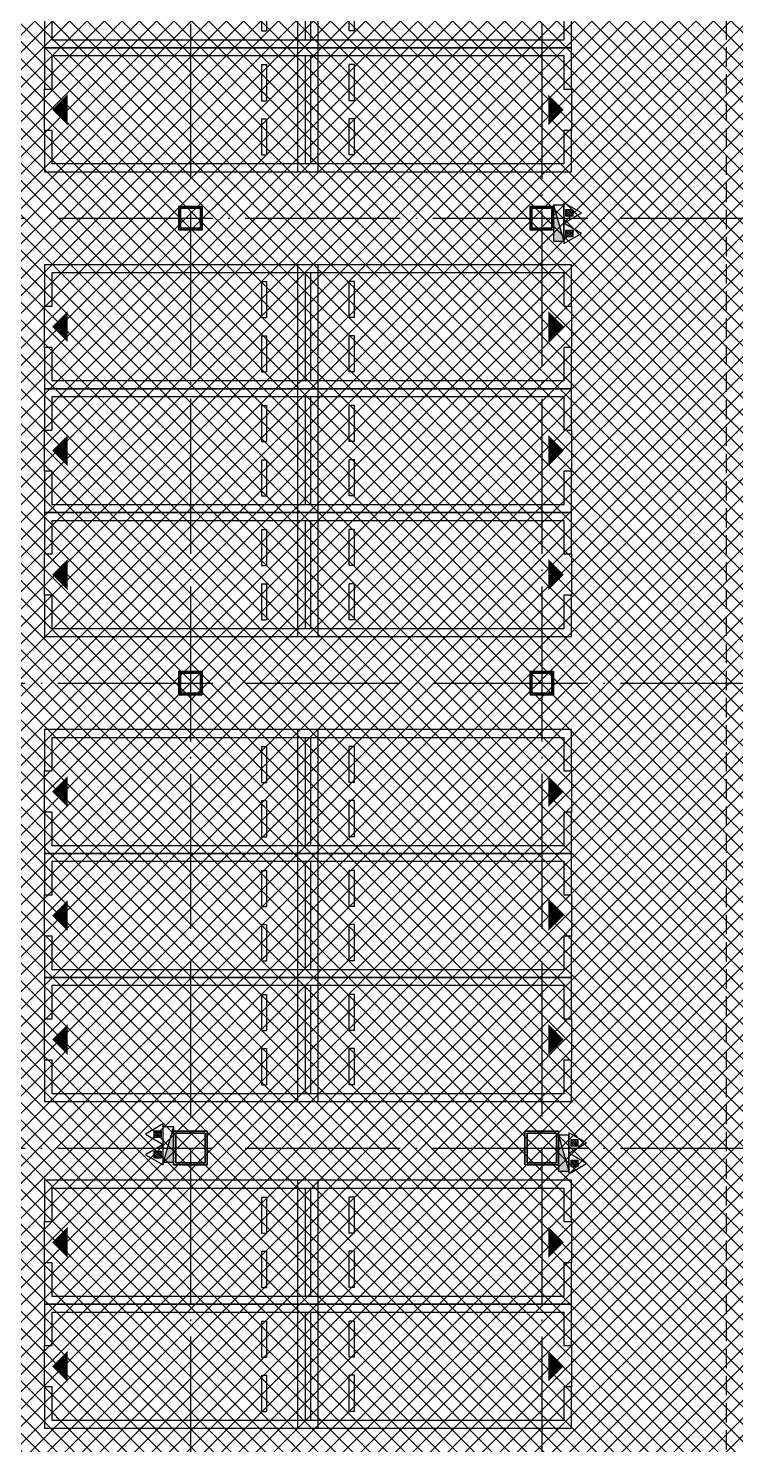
# Model space of a CAD drawing. Extents: x -473190 to 2138458, y -81875 to 2633646.
# Drawn here: x -30435 to -16745, y -30932 to -3513 of the extents above; entities that cross this region are included whole.
import ezdxf

# ---------------------------------------------------------------- set-up
doc = ezdxf.new("R2010")
doc.units = 0
doc.header["$LTSCALE"] = 1000
for name, pattern in [('__DASH', [0.35, 0.25, -0.1]), ('DASH', [0.35, 0.25, -0.1]), ('DOTE', [2.42, 2, -0.2, 0.02, -0.2])]:
    doc.linetypes.add(name, pattern=pattern)
for name, color, linetype in [('00-停车位', 67, 'Continuous'), ('DOTE', 1, 'DOTE'), ('W-EQUIP_消火栓', 7, 'Continuous'), ('W-EQUIP_灭火器', 7, 'Continuous'), ('索引线', 252, 'Continuous'), ('车行线', 4, 'Continuous'), ('雨棚投影', 147, 'Continuous')]:
    doc.layers.add(name, color=color, linetype=linetype)
doc.layers.add('钢柱', color=51, linetype='Continuous', lineweight=35)

# ---------------------------------------------------------------- blocks, each defined once
blk = doc.blocks.new('车位2400x5300')
at = {"layer": '00-停车位', "color": 251}
for p, q in [((-875, -1000), (-175, -1000)), ((-875, -1100), (-875, -1000)), ((-175, -1100), (-175, -1000)), ((175, -1000), (875, -1000)), ((175, -1100), (175, -1000)), ((875, -1100), (875, -1000)), ((-875, -1100), (-175, -1100)), ((175, -1100), (875, -1100)), ((400, -5300), (-400, -5300))]:
    blk.add_line(p, q, dxfattribs=at)
blk.add_lwpolyline([(400, -5150), (400, -5300), (1200, -5300), (1200, 0), (-1200, 0), (-1200, -5300), (-400, -5300), (-400, -5150), (-1050, -5150), (-1050, -150), (1050, -150), (1050, -5150), (400, -5150)], dxfattribs=at)
blk.add_lwpolyline([(0, -5150, 0, 600, 0), (0, -4850, 600, 600, 0)], format="xyseb", dxfattribs=at)
blk = doc.blocks.new('A$C796A13F6')
at = {"layer": '车行线', "linetype": '__DASH', "ltscale": 1.5}
blk.add_lwpolyline([(-85525, -198550), (-85525, -128288)], dxfattribs=at)
blk = doc.blocks.new('A$C00330F2E')
at = {"layer": '钢柱', "color": 4, "lineweight": 35}
for points in [[(27075, -162100), (26625, -162100), (26625, -162550), (27075, -162550)], [(27045, -162520), (26655, -162520), (26655, -162130), (27045, -162130)], [(33875, -162100), (33425, -162100), (33425, -162550), (33875, -162550)], [(33845, -162520), (33455, -162520), (33455, -162130), (33845, -162130)], [(27075, -171100), (26625, -171100), (26625, -171550), (27075, -171550)], [(27045, -171520), (26655, -171520), (26655, -171130), (27045, -171130)], [(33875, -171100), (33425, -171100), (33425, -171550), (33875, -171550)], [(33845, -171520), (33455, -171520), (33455, -171130), (33845, -171130)], [(27175, -180000), (26525, -180000), (26525, -180650), (27175, -180650)], [(27135, -180610), (26565, -180610), (26565, -180040), (27135, -180040)], [(33975, -180000), (33325, -180000), (33325, -180650), (33975, -180650)], [(33935, -180610), (33365, -180610), (33365, -180040), (33935, -180040)]]:
    blk.add_lwpolyline(points, close=True, dxfattribs=at)
blk = doc.blocks.new('A$C4F5A101F')
at = {"layer": 'DOTE', "color": 16, "linetype": 'DOTE', "ltscale": 1.5}
for p, q in [((-229939.7, 16373.7), (-229939.7, -213765.2)), ((-223139.7, 16373.7), (-223139.7, -213765.2)), ((-297848.4, -165257.4), (-173939.7, -165257.4)), ((-297848.4, -174257.4), (-173939.7, -174257.4)), ((-297848.4, -183257.4), (-173939.7, -183257.4))]:
    blk.add_line(p, q, dxfattribs=at)
blk = doc.blocks.new('$TwtSys$00000434')
for p, q in [((-0.5, 0.5), (-0.5, -0.5)), ((-0.5, -0.5), (0.5, 0.5)), ((0.5, 0.5), (-0.5, 0.5)), ((0.5, -0.5), (0.5, 0.5)), ((-0.5, -0.5), (0.5, -0.5))]:
    blk.add_line(p, q)
blk.add_solid([(0.5, -0.5), (0.5, 0.5), (-0.5, -0.5)])
blk = doc.blocks.new('$TwtSys$00000546')
h = blk.add_hatch()
h.set_pattern_fill('ANSI31', color=256, scale=200, style=0)
h.set_pattern_definition([(45, (-38543.802, -6670.83), (-17.67767, 17.67767), [])])
h.paths.add_polyline_path([(-65, 174), (65, 174), (65, 44), (-65, 44)])
for points in [[(0, 344), (-198, 0), (198, 0)], [(-65, 174), (65, 174), (65, 44), (-65, 44)]]:
    blk.add_lwpolyline(points, close=True)
blk = doc.blocks.new('zzzzzzzzzzzzzzzz')
blk.add_blockref('A$C00330F2E', (-72059, -174935))
blk = doc.blocks.new('ADFASDF')
h = blk.add_hatch()
h.set_pattern_fill('ANSI37', color=8, scale=150)
h.set_pattern_definition([(45, (0, 0), (-168.3798, 168.3798), []), (135, (0, 0), (-168.3798, -168.3798), [])])
h.paths.add_polyline_path([(521397, 239186), (521397, 224886), (539697, 224886), (539697, 169261), (524947, 169261), (524947, 171211), (527822, 171211), (527922, 176611), (501318, 176611), (501125, 109884), (530547, 109887), (530547, 107449), (538188, 100503), (536147, 98236), (540086, 94690), (517812, 69953), (517812, 59790), (482108, 20136), (405247, 20136), (405247, 26086), (391997, 40436), (391997, 64736), (399997, 64738), (399997, 239186), (409022, 239186)])

msp = doc.modelspace()

# ---------------------------------------------------------------- block references
for name, p in [('ADFASDF', (-477545, -71625.7)), ('A$C796A13F6', (68602.3, 158598.1)), ('A$C00330F2E', (-54147.7, 155135.6))]:
    msp.add_blockref(name, p)
at = {"layer": '00-停车位'}
for p, rotation in [((-24822.7, -2689.4), 270), ((-25222.7, -2689.4), 90), ((-24822.7, -5089.4), 270), ((-25222.7, -5089.4), 90), ((-24822.7, -9289.4), 270), ((-25222.7, -9289.4), 90), ((-24822.7, -11689.4), 270), ((-25222.7, -11689.4), 90), ((-24822.7, -14089.4), 270), ((-25222.7, -14089.4), 90), ((-24822.7, -18289.4), 270), ((-25222.7, -18289.4), 90), ((-24822.7, -20689.4), 270), ((-25222.7, -20689.4), 90), ((-24822.7, -23089.4), 270), ((-25222.7, -23089.4), 90), ((-24822.7, -27014.4), 270), ((-25222.7, -27014.4), 90), ((-24822.7, -29414.4), 270), ((-25222.7, -29414.4), 90)]:
    msp.add_blockref('车位2400x5300', p, dxfattribs=dict(at, rotation=rotation))
at = {"layer": 'W-EQUIP_消火栓', "yscale": 200, "zscale": 700}
for p, xscale, rotation in [((-20172.7, -7284.9), 700, 270), ((-27722.7, -25119.8), -700, 90), ((-20072.7, -25289.8), 700, 270)]:
    msp.add_blockref('$TwtSys$00000434', p, dxfattribs=dict(at, xscale=xscale, rotation=rotation))
at = {"layer": 'W-EQUIP_灭火器'}
for p, rotation in [((-20072.7, -7086.5), 270), ((-20072.7, -7483.3), 270), ((-27822.7, -24921.4), 90), ((-19972.7, -25091.4), 270), ((-27822.7, -25318.2), 90), ((-19972.7, -25488.2), 270)]:
    msp.add_blockref('$TwtSys$00000546', p, dxfattribs=dict(at, rotation=rotation))
at = {"layer": '索引线', "color": 0}
msp.add_blockref('zzzzzzzzzzzzzzzz', (17910.9, 330071), dxfattribs=at)
at = {"layer": '雨棚投影', "linetype": 'DASH', "lineweight": -3, "ltscale": 2}
msp.add_blockref('A$C4F5A101F', (202642, 158068), dxfattribs=at)

doc.saveas('drawing.dxf')
